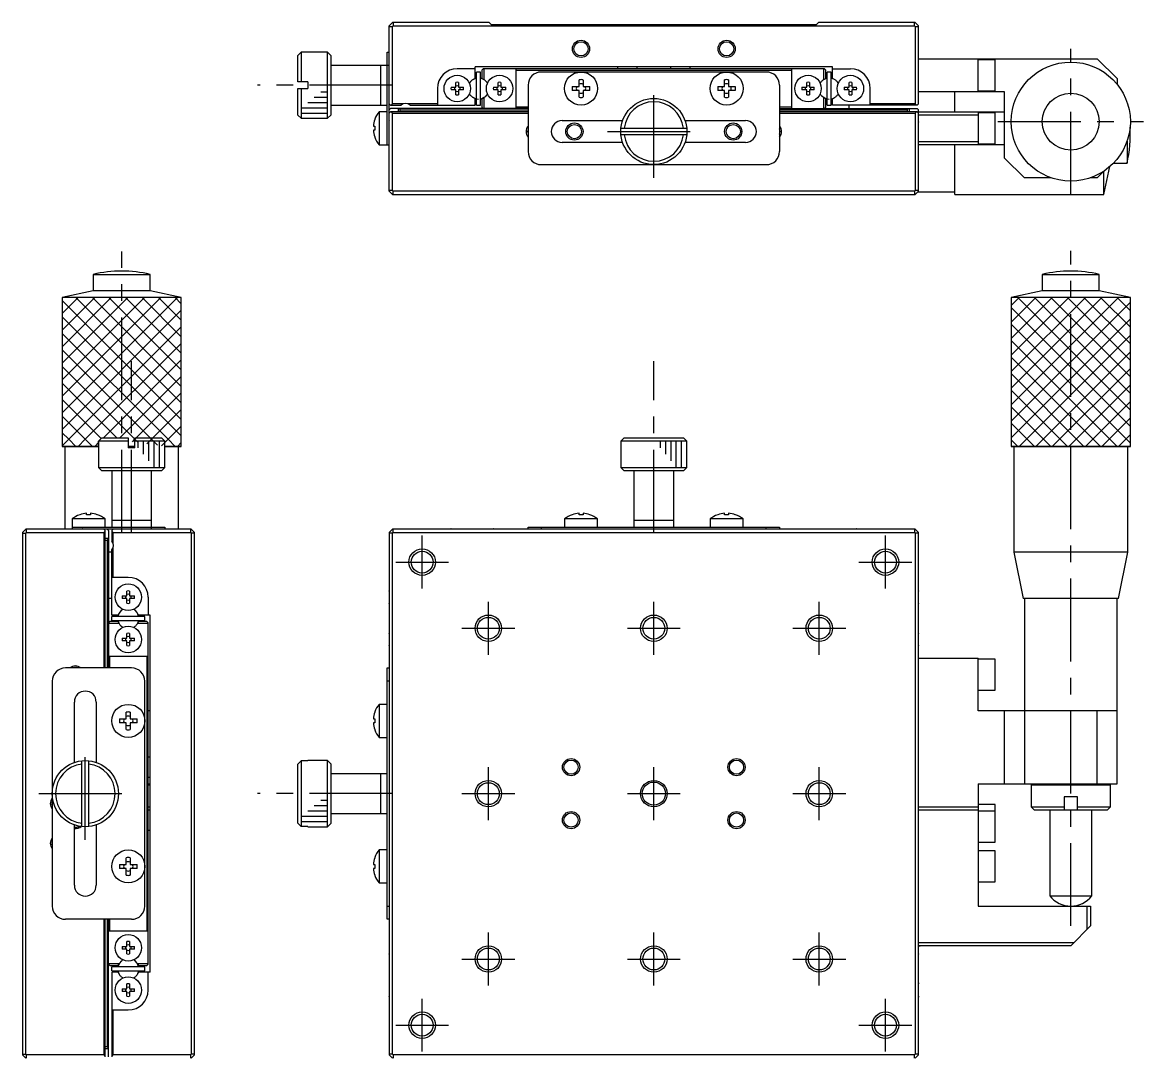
# Model space of a CAD drawing. Extents: x -18 to 390, y 9 to 263.
# Drawn here: x 35 to 204.4, y 106.7 to 263.1 of the extents above; entities that cross this region are included whole.
import ezdxf

# ---------------------------------------------------------------- set-up
doc = ezdxf.new("R2010")
doc.units = 0
doc.header["$LTSCALE"] = 10
doc.linetypes.add('CENTER', pattern=[2, 1.25, -0.25, 0.25, -0.25])
doc.layers.get('0').update_dxf_attribs({"linetype": 'CONTINUOUS'})
doc.layers.add('CENTER', color=1, linetype='CENTER')

msp = doc.modelspace()

# ---------------------------------------------------------------- linework, layer by layer
at = {"color": 7, "linetype": 'CONTINUOUS'}
for p, q in [((90.9, 263.055), (90.4, 262.555)), ((105.5, 263.055), (90.9, 263.055)), ((91, 263.055), (91, 262.555)), ((105.85, 262.705), (105.5, 263.055)), ((154.95, 262.705), (105.85, 262.705)), ((155.3, 263.055), (154.95, 262.705)), ((169.9, 263.055), (155.3, 263.055)), ((169.8, 262.555), (169.8, 263.055)), ((170.4, 262.555), (169.9, 263.055)), ((90.4, 237.555), (90.4, 262.555)), ((90.4, 262.455), (90.9, 262.455)), ((90.9, 262.455), (91, 262.555)), ((90.9, 250.755), (90.9, 262.455)), ((91, 262.555), (169.8, 262.555)), ((169.8, 262.555), (169.9, 262.455)), ((169.9, 262.455), (169.9, 250.755)), ((169.9, 262.455), (170.4, 262.455)), ((170.4, 250.755), (170.4, 262.555)), ((77.1, 258.555), (76.6, 258.055)), ((76.6, 254.054659), (76.6, 258.055)), ((77.1, 258.555), (77.1, 254.05538)), ((81.1, 258.555), (77.1, 258.555)), ((81.6, 258.055), (81.1, 258.555)), ((81.1, 248.555), (81.1, 258.555)), ((81.6, 258.055), (81.6, 249.055)), ((90.1, 258.555), (90.4, 258.555)), ((90.1, 244.555), (90.1, 258.555)), ((170.4, 257.555), (197.4, 257.555)), ((179.4, 252.555), (179.4, 257.555)), ((200.4, 254.555), (197.4, 257.555)), ((90.1, 256.555), (81.6, 256.555)), ((89.1, 256.555), (89.1, 250.555)), ((103.4, 256.055), (100.7, 256.055)), ((157.4, 256.355), (103.4, 256.355)), ((103.4, 254.599412), (103.4, 256.355)), ((104.6, 256.055), (104.4, 255.855)), ((104.4, 255.855), (104.4, 254.599412)), ((156.2, 256.055), (104.6, 256.055)), ((104.7, 256.055), (104.7, 254.426188)), ((109.6, 250.055), (109.6, 256.055)), ((109.6, 255.855), (151.2, 255.855)), ((124.9, 256.355), (124.9, 256.055)), ((127.9, 256.055), (127.9, 256.355)), ((132.9, 256.355), (132.9, 256.055)), ((135.9, 256.055), (135.9, 256.355)), ((151.2, 256.055), (151.2, 250.055)), ((156.1, 254.426188), (156.1, 256.055)), ((156.2, 256.055), (156.4, 255.855)), ((156.4, 254.599412), (156.4, 255.855)), ((157.4, 254.599412), (157.4, 256.355)), ((157.4, 256.055), (160.1, 256.055)), ((182, 257.405), (179.4, 257.405)), ((182, 252.705), (182, 257.405)), ((103.10625, 254.429815), (103.4, 254.599412)), ((103.599998, 250.555), (103.599998, 255.555)), ((104.2, 255.555), (103.6, 255.555)), ((104.2, 250.555), (104.2, 255.555)), ((104.4, 254.599412), (104.69375, 254.429815)), ((147.4, 255.555), (113.4, 255.555)), ((119.1, 253.355), (119.1, 254.371245)), ((119.7, 254.371245), (119.7, 253.355)), ((141.1, 253.355), (141.1, 254.371245)), ((141.7, 254.371245), (141.7, 253.355)), ((156.10625, 254.429815), (156.4, 254.599412)), ((156.599998, 250.555), (156.599998, 255.555)), ((157.2, 255.555), (156.6, 255.555)), ((157.2, 250.555), (157.2, 255.555)), ((157.69375, 254.429815), (157.4, 254.599412)), ((200.4, 254.555), (200.4, 253.711854)), ((78.1, 254.055458), (76.6, 254.055341)), ((76.6, 253.055341), (78.1, 253.055458)), ((76.6, 249.055), (76.6, 253.055341)), ((77.1, 253.05538), (77.1, 248.555)), ((78.1, 254.05538), (78.1, 253.05538)), ((97.7, 253.055), (97.7, 250.555)), ((99.771291, 253.255), (100.5, 253.255)), ((100.5, 252.855), (99.771291, 252.855)), ((100.5, 253.255), (100.5, 253.983709)), ((100.5, 252.126291), (100.5, 252.855)), ((100.9, 253.983709), (100.9, 253.255)), ((100.9, 253.255), (101.628709, 253.255)), ((100.9, 252.855), (100.9, 252.126291)), ((101.628709, 252.855), (100.9, 252.855)), ((106.171291, 253.255), (106.9, 253.255)), ((106.9, 252.855), (106.171291, 252.855)), ((106.9, 253.255), (106.9, 253.983709)), ((106.9, 252.126291), (106.9, 252.855)), ((107.3, 253.983709), (107.3, 253.255)), ((107.3, 253.255), (108.028709, 253.255)), ((107.3, 252.855), (107.3, 252.126291)), ((108.028709, 252.855), (107.3, 252.855)), ((111.4, 253.555), (111.4, 243.555)), ((118.083755, 253.355), (119.1, 253.355)), ((119.1, 252.755), (118.083755, 252.755)), ((119.1, 251.738755), (119.1, 252.755)), ((119.7, 253.355), (120.716245, 253.355)), ((119.7, 252.755), (119.7, 251.738755)), ((120.716245, 252.755), (119.7, 252.755)), ((140.083755, 253.355), (141.1, 253.355)), ((141.1, 252.755), (140.083755, 252.755)), ((141.1, 251.738755), (141.1, 252.755)), ((141.7, 253.355), (142.716245, 253.355)), ((141.7, 252.755), (141.7, 251.738755)), ((142.716245, 252.755), (141.7, 252.755)), ((149.4, 253.555), (149.4, 243.555)), ((152.771291, 253.255), (153.5, 253.255)), ((153.5, 252.855), (152.771291, 252.855)), ((153.5, 253.255), (153.5, 253.983709)), ((153.5, 252.126291), (153.5, 252.855)), ((153.9, 253.983709), (153.9, 253.255)), ((153.9, 253.255), (154.628709, 253.255)), ((153.9, 252.855), (153.9, 252.126291)), ((154.628709, 252.855), (153.9, 252.855)), ((159.171291, 253.255), (159.9, 253.255)), ((159.9, 252.855), (159.171291, 252.855)), ((159.9, 253.255), (159.9, 253.983709)), ((159.9, 252.126291), (159.9, 252.855)), ((160.3, 253.983709), (160.3, 253.255)), ((160.3, 253.255), (161.028709, 253.255)), ((160.3, 252.855), (160.3, 252.126291)), ((161.028709, 252.855), (160.3, 252.855)), ((163.1, 250.555), (163.1, 253.055)), ((183.4, 252.555), (170.4, 252.555)), ((175.9, 249.555), (175.9, 252.555)), ((179.4, 252.705), (182, 252.705)), ((183.4, 242.555), (183.4, 252.555)), ((90.4, 250.755), (90.6, 250.555)), ((90.7, 250.555), (90.9, 250.755)), ((92.58775, 250.755), (90.9, 250.755)), ((97.7, 250.755), (93.21225, 250.755)), ((103.4, 251.510588), (103.10625, 251.680185)), ((103.4, 250.555), (103.4, 251.510588)), ((104.69375, 251.680185), (104.4, 251.510588)), ((104.4, 251.510588), (104.4, 250.255)), ((104.7, 251.683812), (104.7, 250.055)), ((156.1, 250.055), (156.1, 251.683812)), ((156.4, 251.510588), (156.10625, 251.680185)), ((156.4, 250.255), (156.4, 251.510588)), ((157.4, 251.510588), (157.69375, 251.680185)), ((157.4, 250.555), (157.4, 251.510588)), ((169.9, 250.755), (163.1, 250.755)), ((169.9, 250.755), (170.1, 250.555)), ((170.2, 250.555), (170.4, 250.755)), ((76.6, 249.055), (77.1, 248.555)), ((81.1, 248.555), (81.6, 249.055)), ((81.6, 250.555), (90.1, 250.555)), ((90.1, 249.555), (88.877501, 249.555)), ((88.877501, 249.555), (88.877501, 244.555)), ((90.6, 250.055), (90.4, 249.855)), ((90.6, 249.555), (90.4, 249.355)), ((90.6, 250.555), (92.238562, 250.555)), ((111.4, 250.055), (90.6, 250.055)), ((111.4, 249.555), (90.6, 249.555)), ((90.9, 249.355), (90.7, 249.555)), ((90.9, 237.655), (90.9, 249.355)), ((90.9, 249.355), (111.4, 249.355)), ((91.8, 249.555), (91.8, 250.055)), ((91.9, 250.055), (92.1, 249.855)), ((92.1, 249.555), (92.1, 249.855)), ((92.1, 249.855), (111.4, 249.855)), ((93.561438, 250.555), (103.4, 250.555)), ((103.6, 250.555), (104.2, 250.555)), ((104.6, 250.055), (104.4, 250.255)), ((111.4, 250.255), (109.6, 250.255)), ((151.2, 250.255), (149.4, 250.255)), ((149.4, 250.055), (170.2, 250.055)), ((149.4, 249.855), (168.7, 249.855)), ((170.2, 249.555), (149.4, 249.555)), ((149.4, 249.355), (169.9, 249.355)), ((156.4, 250.255), (156.2, 250.055)), ((156.6, 250.555), (157.2, 250.555)), ((170.2, 250.555), (157.4, 250.555)), ((159.9, 250.055), (159.9, 250.555)), ((168.7, 249.855), (168.9, 250.055)), ((168.7, 249.855), (168.7, 249.555)), ((169, 250.055), (169, 249.555)), ((170.1, 249.555), (169.9, 249.355)), ((169.9, 249.355), (169.9, 237.655)), ((170.4, 249.855), (170.2, 250.055)), ((170.4, 249.355), (170.2, 249.555)), ((170.4, 237.555), (170.4, 249.855)), ((170.4, 249.555), (183.4, 249.555)), ((179.4, 249.055), (170.4, 249.055)), ((179.4, 249.555), (179.4, 244.555)), ((182, 249.405), (179.4, 249.405)), ((182, 244.705), (182, 249.405)), ((77.1, 248.555), (81.1, 248.555)), ((88.022564, 247.355), (88.234698, 247.355)), ((88.234698, 248.405), (88.234698, 248.371245)), ((88.234698, 247.355), (88.234698, 246.755)), ((90.344268, 248.005), (90.344268, 247.983709)), ((116.55, 248.205), (125.680095, 248.205)), ((135.119905, 248.205), (144.25, 248.205)), ((170.455732, 247.983709), (170.455732, 248.005)), ((88.234698, 246.755), (88.022564, 246.755)), ((88.234698, 245.738755), (88.234698, 245.705)), ((90.344268, 246.126291), (90.344268, 246.105)), ((125.425063, 247.055), (135.374937, 247.055)), ((135.374937, 246.055), (125.425063, 246.055)), ((170.455732, 246.105), (170.455732, 246.126291)), ((88.877501, 244.555), (90.4, 244.555)), ((125.680095, 244.905), (116.55, 244.905)), ((144.25, 244.905), (135.119905, 244.905)), ((170.4, 245.055), (179.4, 245.055)), ((183.4, 244.555), (170.4, 244.555)), ((175.9, 237.055), (175.9, 244.555)), ((179.4, 244.705), (182, 244.705)), ((201.9, 245.09696), (201.9, 241.755)), ((183.4, 242.555), (186.4, 239.555)), ((113.4, 241.555), (147.4, 241.555)), ((197.4, 239.555), (198.451042, 240.606042)), ((198.4, 237.055), (199.293132, 241.252722)), ((198.4, 237.055), (198.4, 240.571685)), ((199.827286, 241.755), (201.9, 241.755)), ((190.44196, 239.555), (186.4, 239.555)), ((197.4, 239.555), (196.35804, 239.555)), ((90.9, 237.655), (90.4, 237.655)), ((90.9, 237.055), (90.4, 237.555)), ((91, 237.555), (90.9, 237.655)), ((91, 237.055), (91, 237.555)), ((169.8, 237.555), (91, 237.555)), ((169.9, 237.655), (169.8, 237.555)), ((169.8, 237.555), (169.8, 237.055)), ((170.4, 237.655), (169.9, 237.655)), ((170.4, 237.555), (169.9, 237.055)), ((170.3, 237.455), (175.9, 237.455)), ((90.9, 237.055), (169.9, 237.055)), ((175.9, 237.055), (198.4, 237.055)), ((45.7, 224.965), (54.3, 224.965)), ((45.7, 224.965), (45.7, 222.465)), ((54.3, 222.465), (54.3, 224.965)), ((189.1, 224.965), (197.7, 224.965)), ((189.1, 224.965), (189.1, 222.465)), ((197.7, 222.465), (197.7, 224.965)), ((45.7, 222.465), (41, 221.465)), ((54.3, 222.465), (45.7, 222.465)), ((59, 221.465), (54.3, 222.465)), ((189.1, 222.465), (184.4, 221.465)), ((197.7, 222.465), (189.1, 222.465)), ((202.4, 221.465), (197.7, 222.465)), ((59, 221.465), (41, 221.465)), ((41, 221.465), (41, 198.965)), ((59, 198.965), (59, 221.465)), ((184.4, 221.465), (184.4, 198.965)), ((202.4, 221.465), (184.4, 221.465)), ((184.4, 221.465), (184.4, 198.965)), ((202.4, 221.465), (184.4, 221.465)), ((202.4, 198.965), (202.4, 221.465)), ((202.4, 198.965), (202.4, 221.465)), ((47, 200.265), (46.5, 199.765)), ((47, 200.265), (51, 200.265)), ((51, 200.265), (51, 198.765)), ((52, 200.265), (56, 200.265)), ((52, 198.765), (52, 200.265)), ((56.5, 199.765), (56, 200.265)), ((125.425063, 199.765), (125.927864, 200.265)), ((125.927864, 200.265), (134.872136, 200.265)), ((134.872136, 200.265), (135.374937, 199.765)), ((46.5, 198.965), (41, 198.965)), ((41.4, 198.965), (41.4, 186.465)), ((51, 199.765), (46.5, 199.765)), ((46.5, 199.765), (46.5, 195.765)), ((52, 198.965), (51, 198.965)), ((52, 198.765), (51, 198.765)), ((56.5, 199.765), (52, 199.765)), ((59, 198.965), (56.5, 198.965)), ((58.6, 186.465), (58.6, 198.965)), ((125.425063, 198.765), (125.4, 198.765)), ((125.4, 198.765), (125.4, 195.765)), ((125.425063, 199.765), (125.425063, 198.765)), ((135.374937, 199.765), (125.425063, 199.765)), ((135.374937, 198.765), (135.374937, 199.765)), ((135.4, 198.765), (135.374937, 198.765)), ((135.4, 195.765), (135.4, 198.765)), ((202.4, 198.965), (184.4, 198.965)), ((184.4, 198.965), (202.4, 198.965)), ((184.8, 198.965), (184.8, 182.965)), ((202, 182.965), (202, 198.965)), ((46.5, 195.765), (56.5, 195.765)), ((46.5, 195.765), (47, 195.265)), ((56, 195.265), (47, 195.265)), ((48.5, 195.265), (48.5, 186.765)), ((54.5, 186.765), (54.5, 195.265)), ((56, 195.265), (56.5, 195.765)), ((125.4, 195.765), (135.4, 195.765)), ((125.4, 195.765), (125.9, 195.265)), ((134.9, 195.265), (125.9, 195.265)), ((127.4, 195.265), (127.4, 186.765)), ((133.4, 186.765), (133.4, 195.265)), ((134.9, 195.265), (135.4, 195.765)), ((43.683755, 188.630302), (43.65, 188.630302)), ((44.7, 188.630302), (44.7, 188.842436)), ((45.3, 188.630302), (44.7, 188.630302)), ((45.3, 188.842436), (45.3, 188.630302)), ((46.35, 188.630302), (46.316245, 188.630302)), ((118.083755, 188.630302), (118.05, 188.630302)), ((119.1, 188.630302), (119.1, 188.842436)), ((119.7, 188.630302), (119.1, 188.630302)), ((119.7, 188.842436), (119.7, 188.630302)), ((120.75, 188.630302), (120.716245, 188.630302)), ((140.083755, 188.630302), (140.05, 188.630302)), ((141.1, 188.630302), (141.1, 188.842436)), ((141.7, 188.630302), (141.1, 188.630302)), ((141.7, 188.842436), (141.7, 188.630302)), ((142.75, 188.630302), (142.716245, 188.630302)), ((35, 185.965), (35.5, 186.465)), ((60.5, 186.465), (35.5, 186.465)), ((35.6, 185.965), (35.6, 186.465)), ((47.5, 187.987499), (42.5, 187.987499)), ((42.5, 187.987499), (42.5, 186.465)), ((42.5, 186.765), (56.5, 186.765)), ((44.071291, 186.520732), (44.05, 186.520732)), ((45.95, 186.520732), (45.928709, 186.520732)), ((47.5, 186.265), (47.3, 186.465)), ((47.5, 186.765), (47.5, 187.987499)), ((48, 186.265), (47.8, 186.465)), ((54.5, 187.765), (48.5, 187.765)), ((48.7, 186.465), (48.5, 186.265)), ((56.5, 186.765), (56.5, 186.465)), ((60.4, 186.465), (60.4, 185.965)), ((61, 185.965), (60.5, 186.465)), ((90.9, 186.465), (90.4, 185.965)), ((169.9, 186.465), (90.9, 186.465)), ((91, 185.965), (91, 186.465)), ((99.771291, 186.520732), (99.75, 186.520732)), ((101.65, 186.520732), (101.628709, 186.520732)), ((106.171291, 186.520732), (106.15, 186.520732)), ((108.05, 186.520732), (108.028709, 186.520732)), ((111.4, 186.465), (111.4, 186.765)), ((111.4, 186.765), (149.4, 186.765)), ((121.9, 187.987499), (116.9, 187.987499)), ((116.9, 187.987499), (116.9, 186.765)), ((121.9, 186.765), (121.9, 187.987499)), ((133.4, 187.765), (127.4, 187.765)), ((143.9, 187.987499), (138.9, 187.987499)), ((138.9, 187.987499), (138.9, 186.765)), ((143.9, 186.765), (143.9, 187.987499)), ((149.4, 186.765), (149.4, 186.465)), ((152.771291, 186.520732), (152.75, 186.520732)), ((154.65, 186.520732), (154.628709, 186.520732)), ((159.171291, 186.520732), (159.15, 186.520732)), ((161.05, 186.520732), (161.028709, 186.520732)), ((169.8, 186.465), (169.8, 185.965)), ((170.4, 185.965), (169.9, 186.465)), ((35, 185.965), (35, 106.965)), ((35, 185.865), (35.5, 185.865)), ((35.5, 185.865), (35.6, 185.965)), ((35.5, 107.065), (35.5, 185.865)), ((35.6, 185.965), (47.3, 185.965)), ((47.3, 185.965), (47.5, 186.165)), ((47.3, 185.965), (47.3, 165.465)), ((47.5, 165.465), (47.5, 186.265)), ((47.5, 185.065), (48, 185.065)), ((47.5, 184.765), (47.8, 184.765)), ((48, 184.965), (47.8, 184.765)), ((47.8, 184.765), (47.8, 165.465)), ((48, 186.265), (48, 165.465)), ((48.5, 186.265), (48.5, 184.626438)), ((48.5, 186.165), (48.7, 185.965)), ((48.7, 184.27725), (48.7, 185.965)), ((48.7, 185.965), (60.4, 185.965)), ((60.4, 185.965), (60.5, 185.865)), ((60.5, 185.865), (60.5, 107.065)), ((61, 185.865), (60.5, 185.865)), ((61, 106.965), (61, 185.965)), ((90.4, 185.965), (90.4, 106.965)), ((90.9, 185.865), (90.4, 185.865)), ((90.9, 185.865), (91, 185.965)), ((90.9, 107.065), (90.9, 185.865)), ((91, 185.965), (169.8, 185.965)), ((169.8, 185.965), (169.9, 185.865)), ((169.9, 185.865), (169.9, 107.065)), ((170.4, 185.865), (169.9, 185.865)), ((170.4, 106.965), (170.4, 185.965)), ((48.5, 182.965), (48, 182.965)), ((48.5, 173.465), (48.5, 183.303562)), ((48.7, 179.165), (48.7, 183.65275)), ((202, 182.965), (184.8, 182.965)), ((184.8, 182.965), (186.2, 175.965)), ((200.6, 175.965), (202, 182.965)), ((51, 179.165), (48.5, 179.165)), ((50.071291, 176.365), (50.8, 176.365)), ((50.8, 176.365), (50.8, 177.093709)), ((51.2, 177.093709), (51.2, 176.365)), ((51.2, 176.365), (51.928709, 176.365)), ((90.344268, 177.115), (90.344268, 177.093709)), ((170.455732, 177.093709), (170.455732, 177.115)), ((48.5, 175.965), (48, 175.965)), ((50.8, 175.965), (50.071291, 175.965)), ((50.8, 175.236291), (50.8, 175.965)), ((51.2, 175.965), (51.2, 175.236291)), ((51.928709, 175.965), (51.2, 175.965)), ((54, 176.165), (54, 173.465)), ((90.344268, 175.236291), (90.344268, 175.215)), ((170.455732, 175.215), (170.455732, 175.236291)), ((200.6, 175.965), (186.2, 175.965)), ((186.4, 175.965), (186.4, 147.965)), ((200.4, 147.965), (200.4, 175.965)), ((49.455588, 173.465), (48.5, 173.465)), ((53.5, 173.265), (48.5, 173.265)), ((48.5, 172.665), (48.5, 173.265)), ((49.625185, 173.75875), (49.455588, 173.465)), ((52.544412, 173.465), (52.374815, 173.75875)), ((54.3, 173.465), (52.544412, 173.465)), ((53.5, 172.665), (53.5, 173.265)), ((54.3, 119.465), (54.3, 173.465)), ((48, 172.265), (48.2, 172.465)), ((49.628812, 172.165), (48, 172.165)), ((49.455588, 172.465), (48.2, 172.465)), ((48.5, 172.665), (53.5, 172.665)), ((49.625185, 172.17125), (49.455588, 172.465)), ((54, 172.165), (52.371188, 172.165)), ((52.544412, 172.465), (52.374815, 172.17125)), ((53.8, 172.465), (52.544412, 172.465)), ((54, 172.265), (53.8, 172.465)), ((54, 120.665), (54, 172.265)), ((50.071291, 169.965), (50.8, 169.965)), ((50.8, 169.565), (50.071291, 169.565)), ((50.8, 169.965), (50.8, 170.693709)), ((50.8, 168.836291), (50.8, 169.565)), ((51.2, 170.693709), (51.2, 169.965)), ((51.2, 169.965), (51.928709, 169.965)), ((51.2, 169.565), (51.2, 168.836291)), ((51.928709, 169.565), (51.2, 169.565)), ((90.344268, 170.715), (90.344268, 170.693709)), ((170.455732, 170.693709), (170.455732, 170.715)), ((90.344268, 168.836291), (90.344268, 168.815)), ((170.455732, 168.815), (170.455732, 168.836291)), ((48, 167.265), (54, 167.265)), ((48.2, 165.465), (48.2, 167.265)), ((53.8, 167.265), (53.8, 125.665)), ((170.4, 166.965), (179.4, 166.965)), ((179.4, 158.965), (179.4, 166.965)), ((182, 166.815), (179.4, 166.815)), ((182, 162.115), (182, 166.815)), ((51.5, 165.465), (41.5, 165.465)), ((90.1, 165.465), (90.4, 165.465)), ((90.1, 127.465), (90.1, 165.465)), ((39.5, 163.465), (39.5, 129.465)), ((53.5, 129.465), (53.5, 163.465)), ((179.4, 162.115), (182, 162.115)), ((42.85, 151.184905), (42.85, 160.315)), ((46.15, 160.315), (46.15, 151.184905)), ((88.877501, 159.965), (88.877501, 154.965)), ((90.1, 159.965), (88.877501, 159.965)), ((49.683755, 157.765), (50.7, 157.765)), ((50.7, 157.765), (50.7, 158.781245)), ((51.3, 158.781245), (51.3, 157.765)), ((51.3, 157.765), (52.316245, 157.765)), ((54.3, 158.965), (54, 158.965)), ((88.022564, 157.765), (88.234698, 157.765)), ((88.234698, 158.815), (88.234698, 158.781245)), ((88.234698, 157.765), (88.234698, 157.165)), ((200.4, 158.965), (179.4, 158.965)), ((183.4, 147.965), (183.4, 158.965)), ((197.4, 147.965), (197.4, 158.965)), ((50.7, 157.165), (49.683755, 157.165)), ((50.7, 156.148755), (50.7, 157.165)), ((51.3, 157.165), (51.3, 156.148755)), ((52.316245, 157.165), (51.3, 157.165)), ((88.234698, 157.165), (88.022564, 157.165)), ((88.234698, 156.148755), (88.234698, 156.115)), ((88.877501, 154.965), (90.1, 154.965)), ((44.000379, 141.490025), (43.999621, 151.439899)), ((44.999621, 151.439975), (45.000379, 141.490101)), ((54.3, 151.965), (54, 151.965)), ((76.6, 150.937174), (77.1, 151.439975)), ((76.6, 141.992902), (76.6, 150.937174)), ((77.1, 151.439975), (77.1, 141.490101)), ((78.1, 151.439975), (77.1, 151.439975)), ((78.1, 151.465), (78.1, 151.439975)), ((81.1, 151.465), (78.1, 151.465)), ((81.1, 141.465), (81.1, 151.465)), ((81.6, 150.965), (81.1, 151.465)), ((81.6, 150.965), (81.6, 141.965)), ((90.1, 149.465), (81.6, 149.465)), ((89.1, 149.465), (89.1, 143.465)), ((54, 148.965), (54.3, 148.965)), ((54, 147.965), (54.3, 147.965)), ((54.3, 147.765), (54, 147.765)), ((179.4, 147.965), (179.4, 129.465)), ((179.4, 147.965), (200.4, 147.965)), ((187.6, 147.965), (187.4, 147.765)), ((199.4, 147.765), (187.4, 147.765)), ((187.4, 147.765), (187.4, 144.465)), ((199.4, 147.765), (199.2, 147.965)), ((199.4, 144.465), (199.4, 147.765)), ((194.4, 145.965), (192.4, 145.965)), ((192.4, 145.965), (192.4, 143.965)), ((194.4, 143.965), (194.4, 145.965)), ((54, 144.465), (54.3, 144.465)), ((170.4, 144.465), (179.4, 144.465)), ((182, 144.815), (179.4, 144.815)), ((182, 139.115), (182, 144.815)), ((187.4, 144.465), (192.4, 144.465)), ((187.4, 144.465), (187.9, 143.965)), ((194.4, 144.465), (199.4, 144.465)), ((198.9, 143.965), (199.4, 144.465)), ((54.3, 143.965), (54, 143.965)), ((81.6, 143.465), (90.1, 143.465)), ((179.4, 143.965), (170.4, 143.965)), ((182, 143.815), (179.4, 143.815)), ((198.9, 143.965), (187.9, 143.965)), ((190.225, 143.965), (190.225, 131.03218)), ((196.575, 131.03218), (196.575, 143.965)), ((42.85, 132.615), (42.85, 141.745095)), ((46.15, 141.745095), (46.15, 132.615)), ((54, 140.965), (54.3, 140.965)), ((77.1, 141.490101), (76.6, 141.992902)), ((78.1, 141.490025), (77.1, 141.490025)), ((78.1, 141.490101), (78.1, 141.465)), ((78.1, 141.465), (81.1, 141.465)), ((81.1, 141.465), (81.6, 141.965)), ((179.4, 139.115), (182, 139.115)), ((88.877501, 137.965), (88.877501, 132.965)), ((90.1, 137.965), (88.877501, 137.965)), ((182, 137.815), (179.4, 137.815)), ((182, 133.115), (182, 137.815)), ((49.683755, 135.765), (50.7, 135.765)), ((50.7, 135.765), (50.7, 136.781245)), ((51.3, 136.781245), (51.3, 135.765)), ((51.3, 135.765), (52.316245, 135.765)), ((88.022564, 135.765), (88.234698, 135.765)), ((88.234698, 136.815), (88.234698, 136.781245)), ((88.234698, 135.765), (88.234698, 135.165)), ((50.7, 135.165), (49.683755, 135.165)), ((50.7, 134.148755), (50.7, 135.165)), ((51.3, 135.165), (51.3, 134.148755)), ((52.316245, 135.165), (51.3, 135.165)), ((88.234698, 135.165), (88.022564, 135.165)), ((88.234698, 134.148755), (88.234698, 134.115)), ((88.877501, 132.965), (90.1, 132.965)), ((179.4, 133.115), (182, 133.115)), ((190.225, 131.03218), (196.575, 131.03218)), ((179.4, 129.465), (196.4, 129.465)), ((195.9, 125.965), (195.9, 129.465)), ((196.4, 129.465), (196.4, 126.465)), ((51.5, 127.465), (41.5, 127.465)), ((47.3, 127.465), (47.3, 106.965)), ((47.5, 106.665), (47.5, 127.465)), ((47.8, 127.465), (47.8, 108.165)), ((48, 106.665), (48, 127.465)), ((48.2, 125.665), (48.2, 127.465)), ((90.4, 127.465), (90.1, 127.465)), ((54, 125.665), (48, 125.665)), ((196.4, 126.465), (193.4, 123.465)), ((50.8, 123.365), (50.8, 124.093709)), ((51.2, 124.093709), (51.2, 123.365)), ((90.344268, 124.115), (90.344268, 124.093709)), ((170.4, 123.965), (193.9, 123.965)), ((50.071291, 123.365), (50.8, 123.365)), ((50.8, 122.965), (50.071291, 122.965)), ((50.8, 122.236291), (50.8, 122.965)), ((51.2, 123.365), (51.928709, 123.365)), ((51.2, 122.965), (51.2, 122.236291)), ((51.928709, 122.965), (51.2, 122.965)), ((90.344268, 122.236291), (90.344268, 122.215)), ((193.4, 123.465), (170.4, 123.465)), ((170.455732, 122.215), (170.455732, 122.236291)), ((48, 120.765), (49.628812, 120.765)), ((48.2, 120.465), (48, 120.665)), ((48.2, 120.465), (49.455588, 120.465)), ((49.455588, 120.465), (49.625185, 120.75875)), ((52.371188, 120.765), (54, 120.765)), ((52.374815, 120.75875), (52.544412, 120.465)), ((52.544412, 120.465), (53.8, 120.465)), ((54, 120.665), (53.8, 120.465)), ((53.5, 120.265), (48.5, 120.265)), ((48.5, 119.665), (48.5, 120.265)), ((48.5, 119.665), (53.5, 119.665)), ((49.455588, 119.465), (48.5, 119.465)), ((48.5, 119.465), (48.5, 106.665)), ((49.625185, 119.17125), (49.455588, 119.465)), ((52.544412, 119.465), (52.374815, 119.17125)), ((54.3, 119.465), (52.544412, 119.465)), ((53.5, 119.665), (53.5, 120.265)), ((54, 116.765), (54, 119.465)), ((50.071291, 116.965), (50.8, 116.965)), ((50.8, 116.965), (50.8, 117.693709)), ((51.2, 117.693709), (51.2, 116.965)), ((51.2, 116.965), (51.928709, 116.965)), ((90.344268, 117.715), (90.344268, 117.693709)), ((170.455732, 117.693709), (170.455732, 117.715)), ((50.8, 116.565), (50.071291, 116.565)), ((50.8, 115.836291), (50.8, 116.565)), ((51.2, 116.565), (51.2, 115.836291)), ((51.928709, 116.565), (51.2, 116.565)), ((90.344268, 115.836291), (90.344268, 115.815)), ((170.455732, 115.815), (170.455732, 115.836291)), ((48.5, 113.765), (51, 113.765)), ((48.7, 106.965), (48.7, 113.765)), ((35, 107.065), (35.5, 107.065)), ((35, 106.965), (35.5, 106.465)), ((35.6, 106.965), (35.5, 107.065)), ((35.6, 106.465), (35.6, 106.965)), ((47.3, 106.965), (35.6, 106.965)), ((47.5, 106.765), (47.3, 106.965)), ((47.8, 108.165), (47.5, 108.165)), ((48, 107.865), (47.5, 107.865)), ((47.8, 108.165), (48, 107.965)), ((48.7, 106.965), (48.5, 106.765)), ((60.4, 106.965), (48.7, 106.965)), ((60.5, 107.065), (60.4, 106.965)), ((60.4, 106.965), (60.4, 106.465)), ((61, 107.065), (60.5, 107.065)), ((61, 106.965), (60.5, 106.465)), ((90.9, 107.065), (90.4, 107.065)), ((90.4, 106.965), (90.9, 106.465)), ((91, 106.965), (90.9, 107.065)), ((91, 106.965), (91, 106.465)), ((169.8, 106.965), (91, 106.965)), ((169.9, 107.065), (169.8, 106.965)), ((169.8, 106.465), (169.8, 106.965)), ((170.4, 107.065), (169.9, 107.065)), ((169.9, 106.465), (170.4, 106.965))]:
    msp.add_line(p, q, dxfattribs=at)
at = {"color": 3, "linetype": 'CONTINUOUS'}
for p, q in [((90.4, 256.555), (90.1, 256.555)), ((80.1, 252.555), (81.1, 252.555)), ((78.1, 250.955), (81.1, 250.955)), ((79.1, 251.755), (81.1, 251.755)), ((77.1, 250.155), (81.1, 250.155)), ((77.1, 249.355), (81.1, 249.355)), ((41, 219.035), (43.43, 221.465)), ((41, 216.535), (45.93, 221.465)), ((41, 214.035), (48.43, 221.465)), ((41, 211.535), (50.93, 221.465)), ((41, 209.035), (53.43, 221.465)), ((41, 206.535), (55.93, 221.465)), ((41, 204.035), (58.43, 221.465)), ((59, 221.465), (41, 221.465)), ((41, 221.465), (41, 198.965)), ((41, 221.035), (59, 203.035)), ((43.07, 221.465), (59, 205.535)), ((45.57, 221.465), (59, 208.035)), ((48.07, 221.465), (59, 210.535)), ((50.57, 221.465), (59, 213.035)), ((53.07, 221.465), (59, 215.535)), ((55.57, 221.465), (59, 218.035)), ((58.07, 221.465), (59, 220.535)), ((59, 198.965), (59, 221.465)), ((184.4, 220.26), (185.605, 221.465)), ((184.4, 217.76), (188.105, 221.465)), ((184.4, 215.26), (190.605, 221.465)), ((184.4, 212.76), (193.105, 221.465)), ((184.4, 210.26), (195.605, 221.465)), ((184.4, 207.76), (198.105, 221.465)), ((184.4, 205.26), (200.605, 221.465)), ((184.4, 202.76), (202.4, 220.76)), ((185.395, 221.465), (202.4, 204.46)), ((187.895, 221.465), (202.4, 206.96)), ((190.395, 221.465), (202.4, 209.46)), ((192.895, 221.465), (202.4, 211.96)), ((195.395, 221.465), (202.4, 214.46)), ((197.895, 221.465), (202.4, 216.96)), ((200.395, 221.465), (202.4, 219.46)), ((41, 201.535), (59, 219.535)), ((41, 218.535), (59, 200.535)), ((184.4, 219.96), (202.4, 201.96)), ((42, 200.035), (59, 217.035)), ((184.4, 200.26), (202.4, 218.26)), ((184.4, 217.46), (202.4, 199.46)), ((41, 216.035), (57, 200.035)), ((185.605, 198.965), (202.4, 215.76)), ((41, 213.535), (54.5, 200.035)), ((44.5, 200.035), (59, 214.535)), ((184.4, 214.96), (200.395, 198.965)), ((47.23, 200.265), (59, 212.035)), ((184.4, 212.46), (197.895, 198.965)), ((188.105, 198.965), (202.4, 213.26)), ((41, 211.035), (52, 200.035)), ((190.605, 198.965), (202.4, 210.76)), ((41, 208.535), (49.27, 200.265)), ((49.73, 200.265), (59, 209.535)), ((184.4, 209.96), (195.395, 198.965)), ((52, 200.035), (59, 207.035)), ((184.4, 207.46), (192.895, 198.965)), ((193.105, 198.965), (202.4, 208.26)), ((41, 206.035), (46.885, 200.15)), ((195.605, 198.965), (202.4, 205.76)), ((41, 203.535), (44.5, 200.035)), ((54.5, 200.035), (59, 204.535)), ((184.4, 204.96), (190.395, 198.965)), ((57, 200.035), (59, 202.035)), ((184.4, 202.46), (187.895, 198.965)), ((198.105, 198.965), (202.4, 203.26)), ((41, 201.035), (42, 200.035)), ((41, 199.035), (42, 200.035)), ((42, 200.035), (43.07, 198.965)), ((43.43, 198.965), (44.5, 200.035)), ((44.5, 200.035), (45.57, 198.965)), ((46.5, 199.765), (47, 200.265)), ((47, 200.265), (51, 200.265)), ((51, 200.265), (51, 199.765)), ((51.637302, 199.672302), (52, 200.035)), ((52, 200.035), (52.48617, 199.54883)), ((53.819841, 199.354841), (54.5, 200.035)), ((54.5, 200.035), (55.411702, 199.123298)), ((56.002381, 199.037381), (57, 200.035)), ((57, 200.035), (58.07, 198.965)), ((184.4, 199.96), (185.395, 198.965)), ((200.605, 198.965), (202.4, 200.76)), ((41, 198.965), (46.5, 198.965)), ((45.93, 198.965), (46.5, 199.535)), ((46.5, 198.965), (46.5, 199.765)), ((52.5, 198.765), (52.5, 199.765)), ((53.3, 197.765), (53.3, 199.765)), ((54.1, 196.765), (54.1, 199.765)), ((54.9, 195.765), (54.9, 199.765)), ((55.7, 195.765), (55.7, 199.765)), ((56.5, 195.765), (56.5, 199.765)), ((56.5, 198.965), (59, 198.965)), ((58.43, 198.965), (59, 199.535)), ((131.4, 198.765), (131.4, 199.765)), ((132.2, 197.765), (132.2, 199.765)), ((133, 196.765), (133, 199.765)), ((133.8, 195.765), (133.8, 199.765)), ((134.6, 195.765), (134.6, 199.765)), ((54.5, 186.465), (54.5, 186.765)), ((113.4, 186.765), (113.4, 186.465)), ((147.4, 186.465), (147.4, 186.765)), ((90.4, 163.465), (90.1, 163.465)), ((79.1, 144.665), (81.1, 144.665)), ((80.1, 145.465), (81.1, 145.465)), ((77.1, 143.065), (81.1, 143.065)), ((78.1, 143.865), (81.1, 143.865)), ((77.1, 142.265), (81.1, 142.265)), ((90.1, 129.465), (90.4, 129.465))]:
    msp.add_line(p, q, dxfattribs=at)
for centre, radius in [((119.4, 259.055), 1.3), ((141.4, 259.055), 1.3), ((118.4, 246.555), 1.3), ((142.4, 246.555), 1.3), ((95.4, 181.465), 2), ((165.4, 181.465), 2), ((105.4, 171.465), 2), ((130.4, 171.465), 2), ((155.4, 171.465), 2), ((117.9, 150.465), 1.3), ((142.9, 150.465), 1.3), ((105.4, 146.465), 2), ((155.4, 146.465), 2), ((117.9, 142.465), 1.3), ((142.9, 142.465), 1.3), ((105.4, 121.465), 2), ((130.4, 121.465), 2), ((155.4, 121.465), 2), ((95.4, 111.465), 2), ((165.4, 111.465), 2)]:
    msp.add_circle(centre, radius, dxfattribs=at)
at = {"color": 7, "linetype": 'CONTINUOUS'}
for centre, radius in [((119.4, 259.055), 1.075), ((141.4, 259.055), 1.075), ((193.4, 248.055), 9), ((100.7, 253.055), 2), ((107.1, 253.055), 2), ((119.4, 253.055), 2.5), ((141.4, 253.055), 2.5), ((153.7, 253.055), 2), ((160.1, 253.055), 2), ((130.4, 246.555), 5), ((193.4, 248.055), 4.3), ((118.4, 246.555), 1.075), ((142.4, 246.555), 1.075), ((95.4, 181.465), 1.65), ((165.4, 181.465), 1.65), ((51, 176.165), 2), ((105.4, 171.465), 1.65), ((130.4, 171.465), 1.65), ((155.4, 171.465), 1.65), ((51, 169.765), 2), ((51, 157.465), 2.5), ((44.5, 146.465), 5), ((117.9, 150.465), 1.075), ((142.9, 150.465), 1.075), ((105.4, 146.465), 1.65), ((130.4, 146.465), 2), ((130.4, 146.465), 1.75), ((155.4, 146.465), 1.65), ((117.9, 142.465), 1.075), ((142.9, 142.465), 1.075), ((51, 135.465), 2.5), ((51, 123.165), 2), ((105.4, 121.465), 1.65), ((130.4, 121.465), 1.65), ((155.4, 121.465), 1.65), ((51, 116.765), 2), ((95.4, 111.465), 1.65), ((165.4, 111.465), 1.65)]:
    msp.add_circle(centre, radius, dxfattribs=at)
for centre, radius, start, end in [((100.7, 253.055), 3, 90, 180), ((160.1, 253.055), 3, 0, 90), ((104.014905, 252.940095), 1.75, 135, 148.118467), ((103.899999, 253.055), 1.5875, 135.000249, 149.566737), ((103.9, 253.055), 1.5875, 120, 135), ((103.899999, 253.055), 1.5875, 100.89309, 120), ((103.899999, 253.055), 1.5875, 60, 79.106935), ((103.9, 253.055), 1.5875, 59.739186, 60), ((103.9, 253.055), 1.5875, 45, 59.739186), ((103.785095, 252.940095), 1.75, 31.881533, 45), ((103.899999, 253.055), 1.5875, 30.433182, 44.999974), ((113.4, 253.555), 2, 90, 180), ((119.4, 253.055), 1.35, 77.160412, 102.839588), ((141.4, 253.055), 1.35, 77.160412, 102.839588), ((147.4, 253.555), 2, 0, 90), ((157.014905, 252.940095), 1.75, 135, 148.118467), ((156.899999, 253.055), 1.5875, 135.000249, 149.566737), ((156.9, 253.055), 1.5875, 120.260814, 135), ((156.899999, 253.055), 1.5875, 100.89309, 120.260783), ((156.899999, 253.055), 1.5875, 59.999969, 79.106933), ((156.9, 253.055), 1.5875, 45, 60), ((156.899999, 253.055), 1.5875, 30.433182, 45.000249), ((156.785095, 252.940095), 1.75, 31.881533, 45), ((100.7, 253.055), 0.95, 167.846803, 192.153197), ((100.7, 253.055), 0.435085, 152.633517, 207.366483), ((100.7, 253.055), 0.95, 77.846803, 102.153197), ((100.7, 253.055), 0.435085, 62.633517, 117.366483), ((100.7, 253.055), 0.435085, 242.633517, 297.366483), ((100.7, 253.055), 0.435085, 332.633517, 27.366483), ((100.7, 253.055), 0.95, 347.846803, 12.153197), ((107.1, 253.055), 0.95, 167.846803, 192.153197), ((107.1, 253.055), 0.435085, 152.633517, 207.366483), ((107.1, 253.055), 0.95, 77.846803, 102.153197), ((107.1, 253.055), 0.435085, 62.633517, 117.366483), ((107.1, 253.055), 0.435085, 242.633517, 297.366483), ((107.1, 253.055), 0.435085, 332.633517, 27.366483), ((107.1, 253.055), 0.95, 347.846803, 12.153197), ((119.4, 253.055), 1.35, 167.160412, 192.839588), ((119.4, 253.055), 0.708484, 154.948092, 205.051908), ((119.4, 253.055), 0.708484, 64.948092, 115.051908), ((119.4, 253.055), 0.708484, 244.948092, 295.051908), ((119.4, 253.055), 0.708484, 334.948092, 25.051908), ((119.4, 253.055), 1.35, 347.160412, 12.839588), ((141.4, 253.055), 1.35, 167.160412, 192.839588), ((141.4, 253.055), 0.708484, 154.948092, 205.051908), ((141.4, 253.055), 0.708484, 64.948092, 115.051908), ((141.4, 253.055), 0.708484, 244.948092, 295.051908), ((141.4, 253.055), 0.708484, 334.948092, 25.051908), ((141.4, 253.055), 1.35, 347.160412, 12.839588), ((153.7, 253.055), 0.95, 167.846803, 192.153197), ((153.7, 253.055), 0.435085, 152.633517, 207.366483), ((153.7, 253.055), 0.95, 77.846803, 102.153197), ((153.7, 253.055), 0.435085, 62.633517, 117.366483), ((153.7, 253.055), 0.435085, 242.633517, 297.366483), ((153.7, 253.055), 0.435085, 332.633517, 27.366483), ((153.7, 253.055), 0.95, 347.846803, 12.153197), ((160.1, 253.055), 0.95, 167.846803, 192.153197), ((160.1, 253.055), 0.435085, 152.633517, 207.366483), ((160.1, 253.055), 0.95, 77.846803, 102.153197), ((160.1, 253.055), 0.435085, 62.633517, 117.366483), ((160.1, 253.055), 0.435085, 242.633517, 297.366483), ((160.1, 253.055), 0.435085, 332.633517, 27.366483), ((160.1, 253.055), 0.95, 347.846803, 12.153197), ((92.9, 249.805), 1, 48.590378, 131.409622), ((100.7, 253.055), 0.95, 257.846803, 282.153197), ((104.014905, 253.169905), 1.75, 211.881533, 225), ((103.899999, 253.055), 1.5875, 210.433263, 224.999751), ((103.899999, 253.055), 1.5875, 225.000026, 270), ((103.899999, 253.055), 1.5875, 280.893066, 300), ((103.899999, 253.055), 1.5875, 300.000031, 329.566818), ((103.785095, 253.169905), 1.75, 315, 328.118467), ((107.1, 253.055), 0.95, 257.846803, 282.153197), ((119.4, 253.055), 1.35, 257.160412, 282.839588), ((130.4, 246.555), 4.5, 6.37937, 173.62063), ((141.4, 253.055), 1.35, 257.160412, 282.839588), ((153.7, 253.055), 0.95, 257.846803, 282.153197), ((157.014905, 253.169905), 1.75, 211.881533, 225), ((156.899999, 253.055), 1.5875, 210.433263, 224.999751), ((156.899999, 253.055), 1.5875, 225.000026, 270), ((156.899999, 253.055), 1.5875, 280.89309, 300), ((156.9, 253.055), 1.5875, 300, 315), ((156.899999, 253.055), 1.5875, 315.000026, 329.566818), ((156.785095, 253.169905), 1.75, 315, 328.118467), ((160.1, 253.055), 0.95, 257.846803, 282.153197), ((92, 247.055), 4, 141.317813, 160.275366), ((92, 247.055), 3.988734, 160.731797, 175.686606), ((93.4, 247.055), 3.2, 159.635865, 162.729995), ((116.55, 246.555), 1.65, 90, 270), ((144.25, 246.555), 1.65, 270, 90), ((92, 247.055), 3.988734, 184.313394, 199.268203), ((92, 247.055), 4, 199.724634, 218.682187), ((93.4, 247.055), 3.2, 197.270005, 200.364135), ((112.4, 246.555), 1.075, 158.471096, 201.528904), ((130.4, 246.555), 4.5, 186.37937, 353.62063), ((148.4, 246.555), 1.075, 338.471096, 21.528904), ((183.66, 246.055), 18.74, 346.734971, 3.615004), ((113.4, 243.555), 2, 180, 270), ((147.4, 243.555), 2, 270, 0), ((50, 206.725), 18.74, 76.734971, 103.265029), ((193.4, 206.725), 18.74, 76.734971, 103.265029), ((45, 184.865), 4, 109.724634, 128.682187), ((45, 184.865), 3.988734, 94.313394, 109.268203), ((45, 184.865), 3.988734, 70.731797, 85.686606), ((45, 184.865), 4, 51.317813, 70.275366), ((119.4, 184.865), 4, 109.724634, 128.682187), ((119.4, 184.865), 3.988734, 94.313394, 109.268203), ((119.4, 184.865), 3.988734, 70.731797, 85.686606), ((119.4, 184.865), 4, 51.317813, 70.275366), ((141.4, 184.865), 4, 109.724634, 128.682187), ((141.4, 184.865), 3.988734, 94.313394, 109.268203), ((141.4, 184.865), 3.988734, 70.731797, 85.686606), ((141.4, 184.865), 4, 51.317813, 70.275366), ((47.75, 183.965), 1, 318.590378, 41.409622), ((51, 176.165), 3, 0, 90), ((51, 176.165), 0.95, 167.846803, 192.153197), ((51, 176.165), 0.435085, 152.633517, 207.366483), ((51, 176.165), 0.95, 77.846803, 102.153197), ((51, 176.165), 0.435085, 62.633517, 117.366483), ((51, 176.165), 0.435085, 332.633517, 27.366483), ((51, 176.165), 0.95, 347.846803, 12.153197), ((51, 176.165), 0.435085, 242.633517, 297.366483), ((51, 176.165), 0.95, 257.846803, 282.153197), ((51, 172.965001), 1.5875, 120.433263, 169.106985), ((51.114905, 172.850095), 1.75, 121.881533, 135), ((51, 172.965001), 1.5875, 10.89305, 59.566737), ((50.885095, 172.850095), 1.75, 45, 58.118467), ((51, 172.965001), 1.5875, 190.893136, 210), ((51, 172.965001), 1.5875, 210.000031, 239.566818), ((51.114905, 173.079905), 1.75, 225, 238.118467), ((51, 172.965001), 1.5875, 300.433182, 314.999974), ((50.885095, 173.079905), 1.75, 301.881533, 315), ((51, 172.965), 1.5875, 315, 329.739186), ((51, 172.965), 1.5875, 329.739186, 330), ((51, 172.965001), 1.5875, 330, 349.106864), ((51, 169.765), 0.95, 167.846803, 192.153197), ((51, 169.765), 0.435085, 152.633517, 207.366483), ((51, 169.765), 0.95, 77.846803, 102.153197), ((51, 169.765), 0.435085, 62.633517, 117.366483), ((51, 169.765), 0.435085, 332.633517, 27.366483), ((51, 169.765), 0.95, 347.846803, 12.153197), ((51, 169.765), 0.435085, 242.633517, 297.366483), ((51, 169.765), 0.95, 257.846803, 282.153197), ((41.5, 163.465), 2, 90, 180), ((43, 164.465), 1.075, 68.471096, 111.528904), ((51.5, 163.465), 2, 0, 90), ((44.5, 160.315), 1.65, 0, 180), ((92, 157.465), 4, 141.317813, 160.275366), ((51, 157.465), 1.35, 167.160412, 192.839588), ((51, 157.465), 0.708484, 154.948092, 205.051908), ((51, 157.465), 1.35, 77.160412, 102.839588), ((51, 157.465), 0.708484, 64.948092, 115.051908), ((51, 157.465), 0.708484, 334.948092, 25.051908), ((51, 157.465), 1.35, 347.160412, 12.839588), ((92, 157.465), 3.988734, 160.731797, 175.686606), ((51, 157.465), 0.708484, 244.948092, 295.051908), ((51, 157.465), 1.35, 257.160412, 282.839588), ((92, 157.465), 3.988734, 184.313394, 199.268203), ((92, 157.465), 4, 199.724634, 218.682187), ((44.5, 146.465), 4.5, 96.383742, 263.625002), ((44.5, 146.465), 4.5, 276.383742, 83.625002), ((40.5, 144.965), 1.075, 158.471096, 201.528904), ((43, 142.465), 1.075, 261.979067, 301.920203), ((40.5, 138.965), 1.075, 158.471096, 201.528904), ((92, 135.465), 4, 141.317813, 160.275366), ((51, 135.465), 1.35, 167.160412, 192.839588), ((51, 135.465), 0.708484, 154.948092, 205.051908), ((51, 135.465), 1.35, 77.160412, 102.839588), ((51, 135.465), 0.708484, 64.948092, 115.051908), ((51, 135.465), 0.708484, 334.948092, 25.051908), ((51, 135.465), 1.35, 347.160412, 12.839588), ((92, 135.465), 3.988734, 160.731797, 175.686606), ((51, 135.465), 0.708484, 244.948092, 295.051908), ((51, 135.465), 1.35, 257.160412, 282.839588), ((92, 135.465), 3.988734, 184.313394, 199.268203), ((92, 135.465), 4, 199.724634, 218.682187), ((44.5, 132.615), 1.65, 180, 0), ((193.4, 133.465156), 4, 217.462651, 322.537349), ((41.5, 129.465), 2, 180, 270), ((51.5, 129.465), 2, 270, 0), ((51, 123.165), 0.95, 77.846803, 102.153197), ((51, 123.165), 0.95, 167.846803, 192.153197), ((51, 123.165), 0.435085, 152.633517, 207.366483), ((51, 123.165), 0.435085, 62.633517, 117.366483), ((51, 123.165), 0.435085, 242.633517, 297.366483), ((51, 123.165), 0.95, 257.846803, 282.153197), ((51, 123.165), 0.435085, 332.633517, 27.366483), ((51, 123.165), 0.95, 347.846803, 12.153197), ((167.4, 123.165), 3.193744, 3.59035, 5.389948), ((51, 119.965001), 1.5875, 135.000026, 169.106999), ((51.114905, 119.850095), 1.75, 121.881533, 135), ((51, 119.965001), 1.5875, 120.433263, 134.99975), ((51, 119.965001), 1.5875, 10.893001, 59.566737), ((50.885095, 119.850095), 1.75, 45, 58.118467), ((51, 119.965001), 1.5875, 190.893173, 210), ((51, 119.965), 1.5875, 210, 225), ((51.114905, 120.079905), 1.75, 225, 238.118467), ((51, 119.965001), 1.5875, 225.000026, 239.566818), ((51, 119.965001), 1.5875, 300.433182, 315.00025), ((50.885095, 120.079905), 1.75, 301.881533, 315), ((51, 119.965), 1.5875, 315, 330), ((51, 119.965001), 1.5875, 329.999969, 349.106827), ((51, 116.765), 0.95, 167.846803, 192.153197), ((51, 116.765), 0.435085, 152.633517, 207.366483), ((51, 116.765), 0.95, 77.846803, 102.153197), ((51, 116.765), 0.435085, 62.633517, 117.366483), ((51, 116.765), 0.435085, 332.633517, 27.366483), ((51, 116.765), 0.95, 347.846803, 12.153197), ((167.4, 116.765), 3.2, 17.270005, 20.364135), ((51, 116.765), 0.435085, 242.633517, 297.366483), ((51, 116.765), 0.95, 257.846803, 282.153197), ((51, 116.765), 3, 270, 0), ((167.4, 116.765), 3.2, 339.635865, 342.729995)]:
    msp.add_arc(centre, radius, start, end, dxfattribs=at)
at = {"color": 3, "linetype": 'CONTINUOUS'}
for centre, start, end in [((112.4, 246.555), 140.284863, 219.715137), ((148.4, 246.555), 320.284863, 39.715137), ((43, 164.465), 50.284863, 129.715137), ((40.5, 144.965), 140.284863, 219.715137), ((43, 142.465), 263.37419, 312.452238), ((40.5, 138.965), 140.284863, 219.715137)]:
    msp.add_arc(centre, 1.3, start, end, dxfattribs=at)
at = {"layer": 'CENTER', "color": 1, "linetype": 'CENTER'}
for p, q in [((193.4, 237.055), (193.4, 259.055)), ((90.9, 253.555), (70.5, 253.555)), ((130.4, 239.555), (130.4, 253.555)), ((182.4, 248.055), (204.4, 248.055)), ((123.4, 246.555), (137.4, 246.555)), ((50, 185.965), (50, 228.41)), ((193.4, 126.465), (193.4, 228.52)), ((51.5, 185.965), (51.5, 211.84)), ((130.4, 185.965), (130.4, 211.84)), ((95.4, 177.465), (95.4, 185.465)), ((165.4, 177.465), (165.4, 185.465)), ((91.4, 181.465), (99.4, 181.465)), ((161.4, 181.465), (169.4, 181.465)), ((105.4, 167.465), (105.4, 175.465)), ((130.4, 167.465), (130.4, 175.465)), ((155.4, 167.465), (155.4, 175.465)), ((101.4, 171.465), (109.4, 171.465)), ((126.4, 171.465), (134.4, 171.465)), ((151.4, 171.465), (159.4, 171.465)), ((44.5, 139.465), (44.5, 153.465)), ((105.4, 142.465), (105.4, 150.465)), ((130.4, 142.465), (130.4, 150.465)), ((155.4, 142.465), (155.4, 150.465)), ((37.5, 146.465), (51.5, 146.465)), ((90.9, 146.465), (70.5, 146.465)), ((101.4, 146.465), (109.4, 146.465)), ((126.4, 146.465), (134.4, 146.465)), ((151.4, 146.465), (159.4, 146.465)), ((105.4, 117.465), (105.4, 125.465)), ((130.4, 117.465), (130.4, 125.465)), ((155.4, 117.465), (155.4, 125.465)), ((101.4, 121.465), (109.4, 121.465)), ((126.4, 121.465), (134.4, 121.465)), ((151.4, 121.465), (159.4, 121.465)), ((95.4, 107.465), (95.4, 115.465)), ((165.4, 107.465), (165.4, 115.465)), ((91.4, 111.465), (99.4, 111.465)), ((161.4, 111.465), (169.4, 111.465))]:
    msp.add_line(p, q, dxfattribs=at)

doc.saveas('drawing.dxf')
